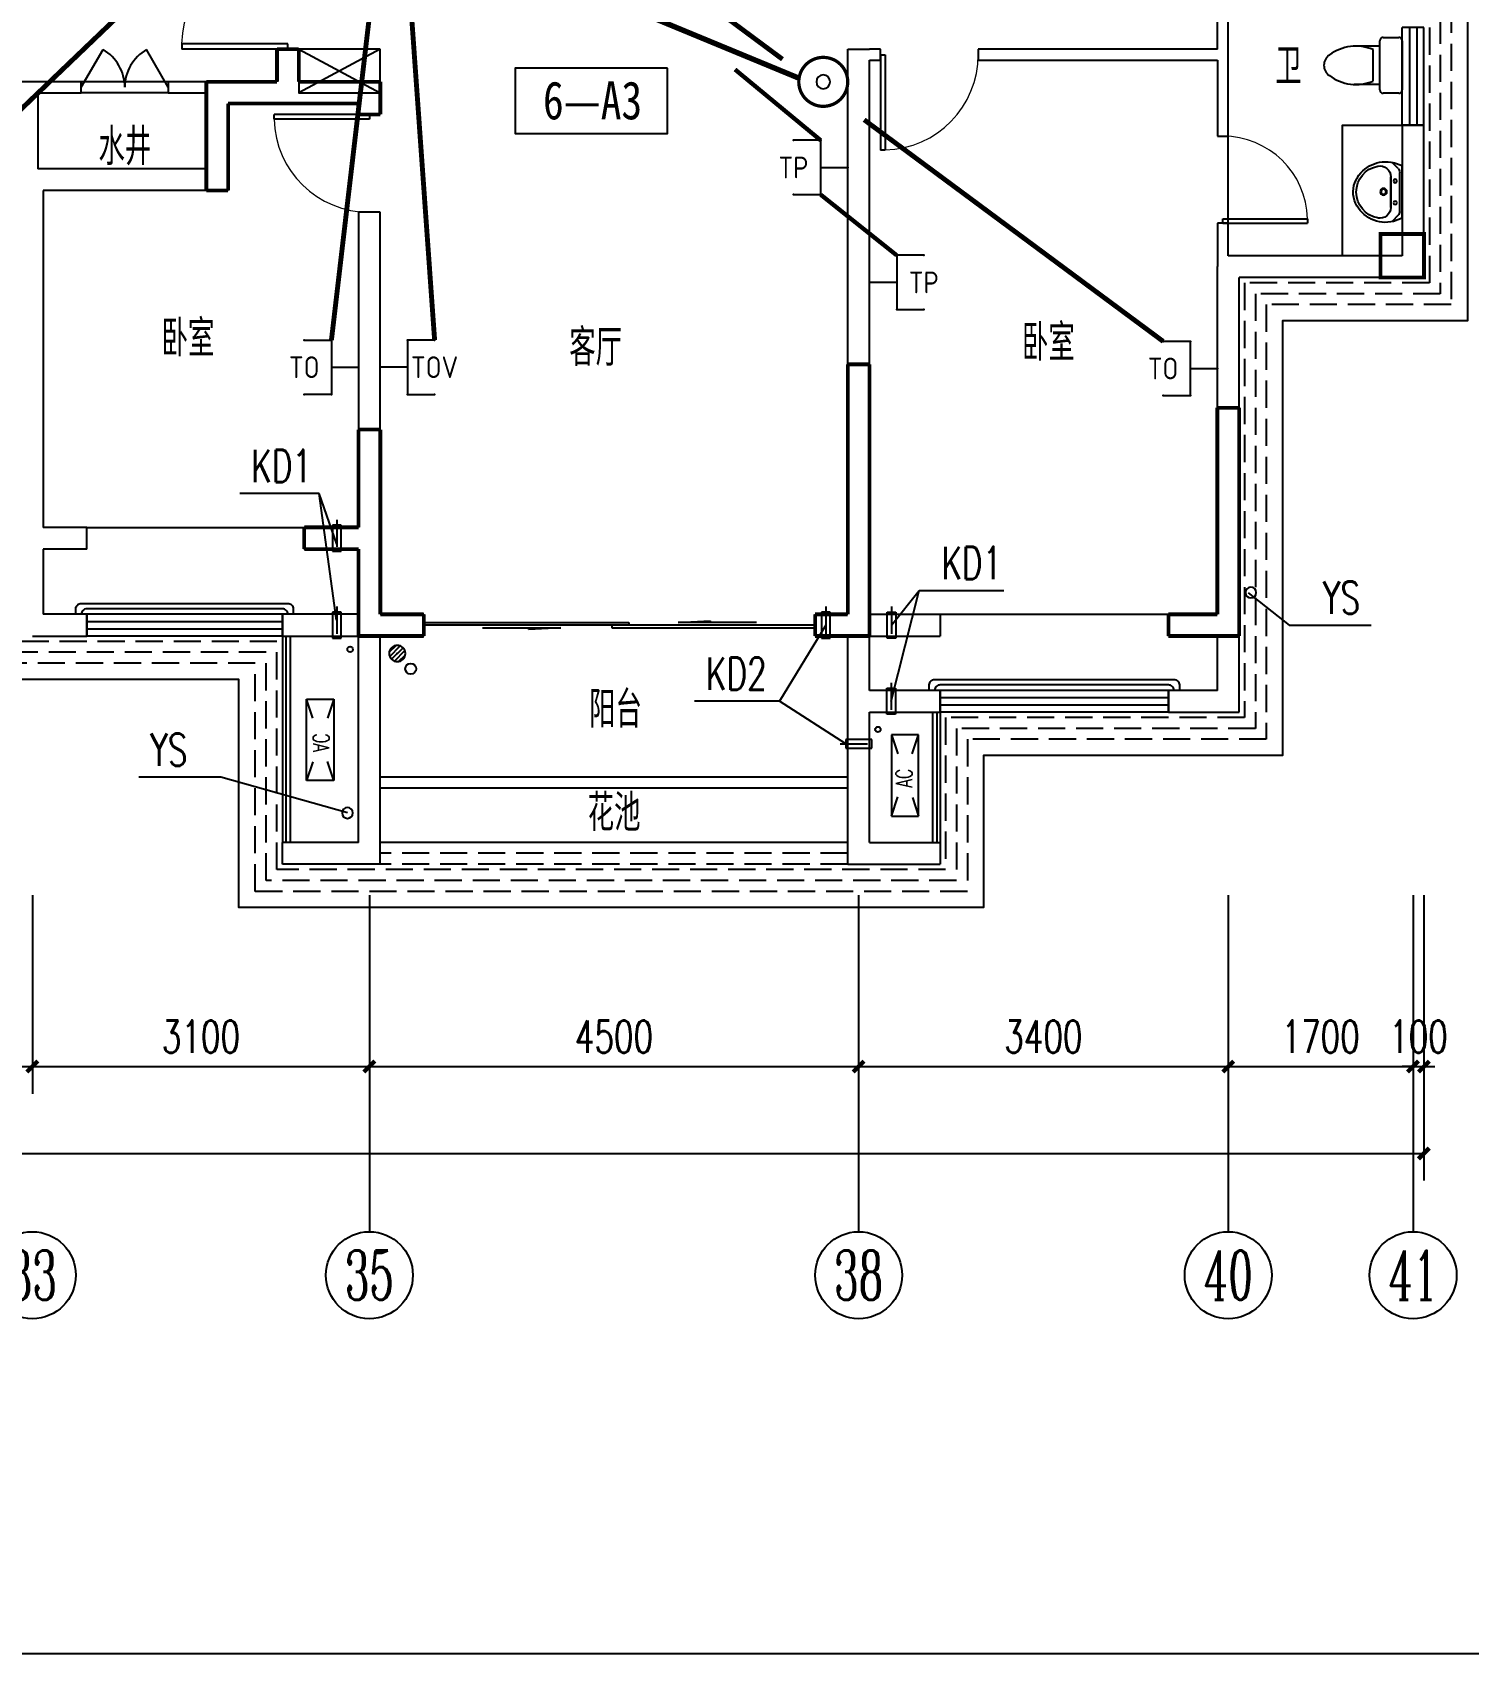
# Model space of a CAD drawing. Extents: x -993182 to -819982, y 169304 to 600104.
# Drawn here: x -850148 to -836938, y 263404 to 278323 of the extents above; entities that cross this region are included whole.
import ezdxf
from ezdxf.enums import TextEntityAlignment as Align

# ---------------------------------------------------------------- set-up
doc = ezdxf.new("R2010")
doc.units = 0
doc.header["$LTSCALE"] = 1000
doc.header["$MEASUREMENT"] = 0
doc.linetypes.add('DASH', pattern=[0.35, 0.25, -0.1])
for name, color, linetype in [('AXIS', 3, 'Continuous'), ('AXIS_TEXT', 7, 'Continuous'), ('DIM_LEAD', 3, 'Continuous'), ('EQUIP-安防', 3, 'Continuous'), ('EQUIP-通讯', 3, 'Continuous'), ('kan', 146, 'Continuous'), ('KTIAO', 124, 'Continuous'), ('PUB_TEXT', 7, 'Continuous'), ('VPIPE-污水', 2, 'Continuous'), ('WALL', 4, 'Continuous'), ('WINDOW', 2, 'Continuous'), ('WIRE-信号', 4, 'TG_S'), ('WIRE-综合布线', 5, 'TG_GCS'), ('WIRE-网络', 6, 'TG_TD'), ('WIRE-通讯', 4, 'TG_TP'), ('冷凝水管', 6, 'Continuous'), ('家具', 187, 'Continuous'), ('屋面', 139, 'Continuous'), ('文字2', 7, 'Continuous'), ('栏杆', 169, 'Continuous'), ('空调、空调洞', 66, 'Continuous'), ('表格', 157, 'Continuous'), ('面层', 215, 'Continuous')]:
    doc.layers.add(name, color=color, linetype=linetype)
doc.layers.add('RENDERING', color=125, linetype='Continuous', lineweight=13)
doc.styles.add('-宋体', font='', dxfattribs={"width": 0.8})
doc.styles.add('_ROMANC', font='romanc__.ttf', dxfattribs={"width": 0.700005})
doc.styles.add('_TCH_AXIS', font='COMPLEX', dxfattribs={"bigfont": 'GBCBIG'})
doc.styles.add('_TCH_DIM', font='SIMPLEX', dxfattribs={"bigfont": 'GBCBIG'})
doc.styles.add('_TCH_DIM_T3', font='SIMPLEX', dxfattribs={"width": 0.705882, "bigfont": 'GBCBIG'})
doc.styles.add('_TEL_ATTDEF', font='GBENOR', dxfattribs={"width": 0.8, "height": 3, "bigfont": 'GBCBIG'})
doc.styles.add('_TEL_DIM', font='ICED', dxfattribs={"width": 0.8, "height": 3.5, "bigfont": 'BZHZ'})
doc.styles.add('COMPLEX', font='COMPLEX')
doc.styles.add('DIM_FONT', font='simplex_.ttf', dxfattribs={"width": 0.7, "bigfont": 'GBCBIG'})
doc.styles.get("Standard").update_dxf_attribs({"font": 'gbenor.shx', "bigfont": 'gbcbig.shx'})
doc.styles.add('TG_LINETYPE', font='ICED', dxfattribs={"width": 0.8, "height": 2, "bigfont": 'BZHZ'})
doc.styles.get('-宋体').set_extended_font_data('SimSun')
doc.linetypes.add('TG_GCS', pattern='A,1,-0.6,["GCS",TG_LINETYPE,S=0.1,R=0,X=-0.52,Y=-0.1],0', length=1.6)
doc.linetypes.add('TG_S', pattern='A,1,-0.3,["S",TG_LINETYPE,S=0.1,R=0,X=-0.23,Y=-0.1],0', length=1.3)
doc.linetypes.add('TG_TD', pattern='A,1,-0.45,["TD",TG_LINETYPE,S=0.1,R=0,X=-0.38,Y=-0.1],0', length=1.45)
doc.linetypes.add('TG_TD+TV', pattern='A,1,-0.9,["TD+TV",TG_LINETYPE,S=0.1,R=0,X=-0.82,Y=-0.1],0', length=1.9)
doc.linetypes.add('TG_TP', pattern='A,1,-0.45,["TP",TG_LINETYPE,S=0.1,R=0,X=-0.38,Y=-0.1],0', length=1.45)
doc.linetypes.add('TG_WS', pattern='A,1,-0.45,["WS",TG_LINETYPE,S=0.1,R=0,X=-0.38,Y=-0.1],0', length=1.45)
doc.dimstyles.new('_TCH_ARCH&&100', dxfattribs={"dimtxt": 297.5, "dimasz": 100, "dimexe": 250, "dimexo": 300, "dimgap": 126.25, "dimtad": 1, "dimdec": 0, "dimzin": 0, "dimdsep": 46, "dimtxsty": '_TCH_DIM_T3', "dimblk": 'ARCHTICK', "dimcen": 0.09, "dimclrt": 7, "dimazin": 2, "dimtfac": 1, "dimtdec": 0, "dimtix": 1, "dimtmove": 2, "dimatfit": 3, "dimfxl": 0, "dimtolj": 1, "dimtzin": 0, "dimarcsym": 0})

# ---------------------------------------------------------------- blocks, each defined once
blk = doc.blocks.new('90304092557924')
at = {"layer": 'KTIAO'}
for p, q in [((-375, 125), (-198, 66)), ((-375, 125), (-375, -125)), ((375, 125), (-375, 125)), ((375, 125), (198, 66)), ((375, -125), (375, 125)), ((-203, -68), (-375, -125)), ((-375, -125), (375, -125)), ((200, -67), (375, -125))]:
    blk.add_line(p, q, dxfattribs=at)
at = {"layer": 'KTIAO', "style": '_ROMANC', "width": 0.7}
blk.add_text('AC', height=148.6, dxfattribs=at).set_placement((-113, -66))
at = {"layer": 'KTIAO', "style": 'DIM_FONT', "oblique": 0, "width": 0.6, "flags": 9}
for tag in ['XSIZE', 'YSIZE']:
    blk.add_attdef(tag, (-375, -125), '', height=0.5, dxfattribs=at)
blk = doc.blocks.new('A$C6A1B0631')
at = {"layer": '家具'}
for p, q in [((0, 527), (0, 667)), ((30, 697), (470, 697)), ((500, 667), (500, 527)), ((470, 497), (30, 497)), ((80, 497), (80, 267)), ((390, 437), (110, 437)), ((420, 497), (420, 267))]:
    blk.add_line(p, q, dxfattribs=at)
for centre, radius, start, end in [((30, 667), 30, 90, 180), ((470, 667), 30, 0, 90), ((30, 527), 30, 180, 270), ((477, 284), 398, 157.4505, 216.6381), ((23, 284), 398, 323.3619, 22.5495), ((470, 527), 30, 270, 0), ((250, 108), 110, 213.4509, 326.5491)]:
    blk.add_arc(centre, radius, start, end, dxfattribs=at)
blk = doc.blocks.new('M_E6')
for p, q in [((-240, 0), (-270, -79)), ((240, 0), (-240, 0)), ((-237, 0), (239, 0)), ((240, 0), (270, -79)), ((-213, -36), (-271, -91)), ((-179, -23), (181, -23)), ((141, -105), (-141, -105)), ((-141, -105), (141, -105)), ((217, -37), (274, -95))]:
    blk.add_line(p, q)
for centre, radius in [((-99, -65), 16.3), ((2, -172), 31.6), ((101, -65), 16.3), ((2, -172), 23)]:
    blk.add_circle(centre, radius)
for centre, radius, start, end in [((28, -152), 307, 166.1751, 244.7296), ((-141, -205), 100, 90, 190.5602), ((-179, -73), 50, 90, 133.181), ((-28, -152), 307, 297.0639, 13.8249), ((141, -205), 100, 349.4398, 90), ((181, -73), 50, 44.5607, 90), ((0, -179), 243, 190.5602, 349.4398), ((0, -201), 250, 245.8071, 296.4628), ((28, -152), 307, 266.589, 266.5936)]:
    blk.add_arc(centre, radius, start, end)
at = {"width": 0.8, "flags": 9}
for tag in ['XSIZE', 'YSIZE']:
    blk.add_attdef(tag, (0, 0), '', height=0.5, dxfattribs=at)
blk = doc.blocks.new('TRHH')
at = {"color": 6}
for centre in [(-249202, -461390), (-233616, -461390), (-252617, -471151), (-230201, -471151), (-244307, -473179), (-238511, -473179)]:
    blk.add_circle(centre, 50, dxfattribs=at)
blk = doc.blocks.new('q5')
at = {"color": 3, "const_width": 35}
for points in [[(-476242, -559444), (-476242, -559144)], [(-476242, -559144), (-476042, -559144)], [(-476042, -559444), (-476042, -559144)], [(-476892, -559444), (-476242, -559444)], [(-476892, -560444), (-476892, -559444)], [(-476042, -559444), (-475292, -559444)], [(-475292, -559744), (-475292, -559444)], [(-476692, -559644), (-476042, -559644)], [(-476692, -560444), (-476692, -559644)], [(-476042, -559644), (-475492, -559644)], [(-475492, -559744), (-475492, -559644)], [(-475292, -559744), (-475492, -559744)], [(-476692, -560444), (-476892, -560444)], [(-470992, -564344), (-470992, -562044)], [(-470992, -562044), (-470792, -562044)], [(-470792, -564544), (-470792, -562044)], [(-467592, -564344), (-467592, -562444)], [(-467592, -562444), (-467392, -562444)], [(-467392, -564544), (-467392, -562444)], [(-475492, -563544), (-475492, -562644)], [(-475492, -562644), (-475292, -562644)], [(-475292, -563544), (-475292, -562644)], [(-475992, -563544), (-475492, -563544)], [(-475992, -563744), (-475992, -563544)], [(-475292, -564344), (-475292, -563544)], [(-475992, -563744), (-475492, -563744)], [(-475492, -564544), (-475492, -563744)], [(-475292, -564344), (-474892, -564344)], [(-474892, -564344), (-474892, -564544)], [(-471292, -564344), (-470992, -564344)], [(-471292, -564544), (-471292, -564344)], [(-468042, -564344), (-467592, -564344)], [(-468042, -564544), (-468042, -564344)], [(-475492, -564544), (-474892, -564544)], [(-471292, -564544), (-470792, -564544)], [(-468042, -564544), (-467392, -564544)]]:
    blk.add_lwpolyline(points, dxfattribs=at)
blk.add_lwpolyline([(-466092, -560844), (-466092, -561244), (-465692, -561244), (-465692, -560844)], close=True, dxfattribs=at)
blk = doc.blocks.new('A$C06D6341B')
at = {"layer": '空调、空调洞', "linetype": 'DASH'}
for p, q in [((40, 0), (40, 340)), ((80, 290), (0, 290)), ((0, 290), (0, 50)), ((80, 50), (80, 290)), ((0, 50), (80, 50))]:
    blk.add_line(p, q, dxfattribs=at)
blk = doc.blocks.new('$lvtry$00000171')
for p, q in [((-74, 11), (-11, 74)), ((-70, -27), (27, 70)), ((-53, -53), (53, 53)), ((-27, -70), (70, 27)), ((11, -74), (74, -11))]:
    blk.add_line(p, q)
blk.add_circle((0, 0), 75)
blk.add_point((0, 0))
blk = doc.blocks.new('kt')
at = {"layer": 'DIM_LEAD'}
for p, q in [((-399907, -797092), (-400635, -797092)), ((-399746, -798259), (-399907, -797092)), ((-399746, -798259), (-399907, -797092)), ((-399746, -798259), (-399907, -797092)), ((-399746, -798259), (-399907, -797092)), ((-399746, -798259), (-399907, -797092)), ((-399744, -797559), (-399907, -797092)), ((-394644, -799004), (-394388, -797985)), ((-394644, -799004), (-394388, -797985)), ((-394644, -799004), (-394388, -797985)), ((-394644, -799004), (-394388, -797985)), ((-394644, -799004), (-394388, -797985)), ((-394642, -798304), (-394388, -797985)), ((-394388, -797985), (-393607, -797985)), ((-395244, -798304), (-395672, -799004)), ((-395244, -798304), (-395672, -799004)), ((-395244, -798304), (-395672, -799004)), ((-395244, -798304), (-395672, -799004)), ((-395244, -798304), (-395672, -799004)), ((-395672, -799004), (-396453, -799004)), ((-395062, -799397), (-395672, -799004))]:
    blk.add_line(p, q, dxfattribs=at)
at = {"layer": 'VPIPE-污水'}
blk.add_circle((-399064, -798706, -76424), 50, dxfattribs=at)
at = {"layer": '冷凝水管'}
for centre in [(-399621, -798527, -76424), (-394766, -799264, -76424)]:
    blk.add_circle(centre, 25, dxfattribs=at)
at = {"layer": '家具', "yscale": -1, "rotation": 90.00000000000001}
blk.add_blockref('$lvtry$00000171', (-399187, -798565, -76424), dxfattribs=at)
at = {"layer": '空调、空调洞'}
for p, rotation in [((-399704, -797334, -76424), 180), ((-399704, -798134, -76424), 180), ((-395204, -798134, -76424), 180), ((-395112, -799357, -76424), 270)]:
    blk.add_blockref('A$C06D6341B', p, dxfattribs=dict(at, rotation=rotation))
at = {"layer": '空调、空调洞', "xscale": -1, "rotation": 180}
for p in [(-394682, -798134, -76424), (-394684, -798834, -76424)]:
    blk.add_blockref('A$C06D6341B', p, dxfattribs=at)
at = {"layer": 'DIM_LEAD', "color": 7, "style": '_TCH_DIM', "width": 0.705882}
for s, p in [('KD1', (-400530, -796987)), ('KD1', (-394182, -797880)), ('KD2', (-396348, -798899))]:
    blk.add_text(s, height=297.5, dxfattribs=at).set_placement(p)
blk = doc.blocks.new('trh')
at = {"layer": 'DIM_LEAD'}
for p, q in [((-200125, -471153), (-199748, -471451)), ((-199748, -471451), (-198994, -471451)), ((-209575, -472851), (-210330, -472851)), ((-208411, -473179), (-209575, -472851))]:
    blk.add_line(p, q, dxfattribs=at)
at = {"layer": 'DIM_LEAD', "color": 7, "style": '_TCH_DIM', "width": 0.705882}
for p in [(-199439, -471346), (-210225, -472746)]:
    blk.add_text('YS', height=297.5, dxfattribs=at).set_placement(p)
blk = doc.blocks.new('$DorLib2D$00000131')
at = {"color": 0, "linetype": 'Continuous'}
for p, q in [((0.15, 0.125), (0.2319, 0.1973)), ((0.2319, 0.1973), (0.2319, 0.125)), ((-0.5, 0.125), (-0.5, 0)), ((0.0192, 0.125), (-0.5, 0.125)), ((0.0192, 0), (0.0192, 0.125)), ((0.35, 0.125), (0.15, 0.125)), ((-0.5, 0), (0.0192, 0)), ((-0.024, 0), (0.5, 0)), ((-0.024, -0.125), (-0.024, 0)), ((0.5, 0), (0.5, -0.125)), ((-0.35, -0.125), (-0.15, -0.125)), ((-0.2319, -0.1973), (-0.2319, -0.125)), ((-0.15, -0.125), (-0.2319, -0.1973)), ((0.5, -0.125), (-0.024, -0.125))]:
    blk.add_line(p, q, dxfattribs=at)
blk = doc.blocks.new('$DorLib2D$00000001')
for p, q in [((0.45, 0.975), (0.5, 0.975)), ((0.45, 0), (0.45, 0.975)), ((0.5, 0), (0.5, 0.975)), ((0.5, 0), (0.45, 0))]:
    blk.add_line(p, q)
at = {"lineweight": 13}
blk.add_arc((0.475, 0), 0.975, 91.4693, 180, dxfattribs=at)
blk = doc.blocks.new('$WINLIB2D$00000001')
at = {"color": 0}
for points in [[(-0.5, 0.5), (-0.5, -0.5)], [(-0.5, 0.5), (0.5, 0.5)], [(0.5, -0.5), (0.5, 0.5)], [(0.5, 0.1667), (-0.5, 0.1667)], [(0.5, -0.1667), (-0.5, -0.1667)], [(-0.5, -0.5), (0.5, -0.5)]]:
    blk.add_lwpolyline(points, dxfattribs=at)
blk = doc.blocks.new('$DorLib2D$00000231')
at = {"color": 0}
for p, q in [((-0.5, 0), (-0.25, 0.433)), ((0.5, 0), (0.25, 0.433))]:
    blk.add_line(p, q, dxfattribs=at)
for centre, start, end in [((-0.5, 0), 0, 60), ((0.5, 0), 120, 180)]:
    blk.add_arc(centre, 0.5, start, end, dxfattribs=at)
blk = doc.blocks.new('_AXISO')
blk.add_circle((0, 0), 0.5)
at = {"layer": 'AXIS_TEXT', "style": 'COMPLEX', "width": 1.041667}
blk.add_attdef('A', text='', height=0.56, dxfattribs=at).set_placement((-0.25, -0.28), (0.25, -0.28), align=Align.FIT)
blk = doc.blocks.new('_ArchTick')
at = {"color": 0, "linetype": 'ByBlock', "const_width": 0.4}
blk.add_lwpolyline([(-0.5, -0.5), (0.5, 0.5)], dxfattribs=at)
blk = doc.blocks.new('*D522')
at = {"layer": 'AXIS', "color": 0, "lineweight": -2}
for p, q in [((-254209, -473937), (-254209, -476563)), ((-198509, -473937), (-198509, -476563)), ((-254209, -476313), (-198509, -476313))]:
    blk.add_line(p, q, dxfattribs=at)
at = {"layer": 'Defpoints', "color": 0}
for p in [(-254209, -473637), (-198509, -473637), (-198509, -476313)]:
    blk.add_point(p, dxfattribs=at)
at = {"layer": 'AXIS', "color": 0, "lineweight": -2, "xscale": 100, "yscale": 100, "zscale": 100, "rotation": 180}
blk.add_blockref('_ArchTick', (-254209, -476313), dxfattribs=at)
at = {"layer": 'AXIS', "color": 0, "lineweight": -2, "xscale": 100, "yscale": 100, "zscale": 100}
blk.add_blockref('_ArchTick', (-198509, -476313), dxfattribs=at)
at = {"layer": 'AXIS', "color": 7, "insert": (-226359, -476038), "char_height": 297.5, "attachment_point": 5, "style": '_TCH_DIM_T3'}
blk.add_mtext('\\A1;55700', dxfattribs=at)
blk = doc.blocks.new('*D536')
at = {"layer": 'AXIS', "color": 0, "lineweight": -2}
for p, q in [((-214409, -473937), (-214409, -475763)), ((-211309, -473937), (-211309, -475763)), ((-214409, -475513), (-211309, -475513))]:
    blk.add_line(p, q, dxfattribs=at)
at = {"layer": 'Defpoints', "color": 0}
for p in [(-214409, -473637), (-211309, -473637), (-211309, -475513)]:
    blk.add_point(p, dxfattribs=at)
at = {"layer": 'AXIS', "color": 0, "lineweight": -2, "xscale": 100, "yscale": 100, "zscale": 100, "rotation": 180}
blk.add_blockref('_ArchTick', (-214409, -475513), dxfattribs=at)
at = {"layer": 'AXIS', "color": 0, "lineweight": -2, "xscale": 100, "yscale": 100, "zscale": 100}
blk.add_blockref('_ArchTick', (-211309, -475513), dxfattribs=at)
at = {"layer": 'AXIS', "color": 7, "insert": (-212859, -475238), "char_height": 297.5, "attachment_point": 5, "style": '_TCH_DIM_T3'}
blk.add_mtext('\\A1;3100', dxfattribs=at)
blk = doc.blocks.new('*D537')
at = {"layer": 'AXIS', "color": 0, "lineweight": -2}
for p, q in [((-211309, -473937), (-211309, -475763)), ((-208209, -473937), (-208209, -475763)), ((-211309, -475513), (-208209, -475513))]:
    blk.add_line(p, q, dxfattribs=at)
at = {"layer": 'Defpoints', "color": 0}
for p in [(-211309, -473637), (-208209, -473637), (-208209, -475513)]:
    blk.add_point(p, dxfattribs=at)
at = {"layer": 'AXIS', "color": 0, "lineweight": -2, "xscale": 100, "yscale": 100, "zscale": 100, "rotation": 180}
blk.add_blockref('_ArchTick', (-211309, -475513), dxfattribs=at)
at = {"layer": 'AXIS', "color": 0, "lineweight": -2, "xscale": 100, "yscale": 100, "zscale": 100}
blk.add_blockref('_ArchTick', (-208209, -475513), dxfattribs=at)
at = {"layer": 'AXIS', "color": 7, "insert": (-209759, -475238), "char_height": 297.5, "attachment_point": 5, "style": '_TCH_DIM_T3'}
blk.add_mtext('\\A1;3100', dxfattribs=at)
blk = doc.blocks.new('*D538')
at = {"layer": 'AXIS', "color": 0, "lineweight": -2}
for p, q in [((-208209, -473937), (-208209, -475763)), ((-203709, -473937), (-203709, -475763)), ((-208209, -475513), (-203709, -475513))]:
    blk.add_line(p, q, dxfattribs=at)
at = {"layer": 'Defpoints', "color": 0}
for p in [(-208209, -473637), (-203709, -473637), (-203709, -475513)]:
    blk.add_point(p, dxfattribs=at)
at = {"layer": 'AXIS', "color": 0, "lineweight": -2, "xscale": 100, "yscale": 100, "zscale": 100, "rotation": 180}
blk.add_blockref('_ArchTick', (-208209, -475513), dxfattribs=at)
at = {"layer": 'AXIS', "color": 0, "lineweight": -2, "xscale": 100, "yscale": 100, "zscale": 100}
blk.add_blockref('_ArchTick', (-203709, -475513), dxfattribs=at)
at = {"layer": 'AXIS', "color": 7, "insert": (-205959, -475238), "char_height": 297.5, "attachment_point": 5, "style": '_TCH_DIM_T3'}
blk.add_mtext('\\A1;4500', dxfattribs=at)
blk = doc.blocks.new('*D539')
at = {"layer": 'AXIS', "color": 0, "lineweight": -2}
for p, q in [((-203709, -473937), (-203709, -475763)), ((-200309, -473937), (-200309, -475763)), ((-203709, -475513), (-200309, -475513))]:
    blk.add_line(p, q, dxfattribs=at)
at = {"layer": 'Defpoints', "color": 0}
for p in [(-203709, -473637), (-200309, -473637), (-200309, -475513)]:
    blk.add_point(p, dxfattribs=at)
at = {"layer": 'AXIS', "color": 0, "lineweight": -2, "xscale": 100, "yscale": 100, "zscale": 100, "rotation": 180}
blk.add_blockref('_ArchTick', (-203709, -475513), dxfattribs=at)
at = {"layer": 'AXIS', "color": 0, "lineweight": -2, "xscale": 100, "yscale": 100, "zscale": 100}
blk.add_blockref('_ArchTick', (-200309, -475513), dxfattribs=at)
at = {"layer": 'AXIS', "color": 7, "insert": (-202009, -475238), "char_height": 297.5, "attachment_point": 5, "style": '_TCH_DIM_T3'}
blk.add_mtext('\\A1;3400', dxfattribs=at)
blk = doc.blocks.new('*D540')
at = {"layer": 'AXIS', "color": 0, "lineweight": -2}
for p, q in [((-200309, -473937), (-200309, -475763)), ((-198609, -473937), (-198609, -475763)), ((-200309, -475513), (-198609, -475513))]:
    blk.add_line(p, q, dxfattribs=at)
at = {"layer": 'Defpoints', "color": 0}
for p in [(-200309, -473637), (-198609, -473637), (-198609, -475513)]:
    blk.add_point(p, dxfattribs=at)
at = {"layer": 'AXIS', "color": 0, "lineweight": -2, "xscale": 100, "yscale": 100, "zscale": 100, "rotation": 180}
blk.add_blockref('_ArchTick', (-200309, -475513), dxfattribs=at)
at = {"layer": 'AXIS', "color": 0, "lineweight": -2, "xscale": 100, "yscale": 100, "zscale": 100}
blk.add_blockref('_ArchTick', (-198609, -475513), dxfattribs=at)
at = {"layer": 'AXIS', "color": 7, "insert": (-199459, -475238), "char_height": 297.5, "attachment_point": 5, "style": '_TCH_DIM_T3'}
blk.add_mtext('\\A1;1700', dxfattribs=at)
blk = doc.blocks.new('*D541')
at = {"layer": 'AXIS', "color": 0, "lineweight": -2}
for p, q in [((-198609, -473937), (-198609, -475763)), ((-198509, -473937), (-198509, -475763)), ((-198609, -475513), (-198709, -475513)), ((-198609, -475513), (-198509, -475513)), ((-198509, -475513), (-198409, -475513))]:
    blk.add_line(p, q, dxfattribs=at)
at = {"layer": 'Defpoints', "color": 0}
for p in [(-198609, -473637), (-198509, -473637), (-198509, -475513)]:
    blk.add_point(p, dxfattribs=at)
at = {"layer": 'AXIS', "color": 0, "lineweight": -2, "xscale": 100, "yscale": 100, "zscale": 100}
blk.add_blockref('_ArchTick', (-198609, -475513), dxfattribs=at)
at = {"layer": 'AXIS', "color": 0, "lineweight": -2, "xscale": 100, "yscale": 100, "zscale": 100, "rotation": 180}
blk.add_blockref('_ArchTick', (-198509, -475513), dxfattribs=at)
at = {"layer": 'AXIS', "color": 7, "insert": (-198559, -475238), "char_height": 297.5, "attachment_point": 5, "style": '_TCH_DIM_T3'}
blk.add_mtext('\\A1;100', dxfattribs=at)
blk = doc.blocks.new('$equip$00001847')
for p, q in [((-0.5, 0.499), (-0.5, 0.999)), ((0.5, 0.999), (0.5, 0.499)), ((0.5, 0.499), (-0.5, 0.499)), ((0, 0.5), (0, 0))]:
    blk.add_line(p, q)
for p in [(-0.5, 0.999), (0.5, 0.999), (-0.5, 0.499), (0.5, 0.499), (0, 0)]:
    blk.add_point(p)
at = {"color": 7, "style": '_TEL_DIM'}
blk.add_attdef('$TEXT$', text='', height=0.4, dxfattribs=at).set_placement((0, 0.999), align=Align.MIDDLE_CENTER)
at = {"color": 7, "style": '_TEL_DIM', "flags": 1}
blk.add_attdef('A', text='', height=0.00002, dxfattribs=at).set_placement((0, 0), align=Align.MIDDLE_CENTER)
blk = doc.blocks.new('$equip$00002479')
at = {"const_width": 0.04}
blk.add_lwpolyline([(-0.3, 0, 1), (0.3, 0, 1), (-0.3, 0, 0.942883)], format="xyb", dxfattribs=at)
for radius in [0.3, 0.0841]:
    blk.add_circle((0, 0), radius)
for p in [(0, 0.3), (-0.3, 0), (0.3, 0), (0, -0.3)]:
    blk.add_point(p)
at = {"color": 7, "style": '_TEL_DIM', "flags": 1}
blk.add_attdef('A', text='', height=0.00002, dxfattribs=at).set_placement((0, 0), align=Align.MIDDLE_CENTER)
blk = doc.blocks.new('5#、7#楼参照')
at = {"layer": 'AXIS'}
for p, q in [((-208208.8, -475591.3), (-208208.8, -477033.5)), ((-203708.8, -475591.3), (-203708.8, -477033.5)), ((-200308.8, -475591.3), (-200308.8, -477033.5)), ((-198608.8, -475591.3), (-198608.8, -477033.5))]:
    blk.add_line(p, q, dxfattribs=at)
at = {"layer": 'kan'}
for p, q in [((-209008.8, -471550.9), (-209008.8, -473450.9)), ((-202958.8, -472250.9), (-202958.8, -473450.9))]:
    blk.add_line(p, q, dxfattribs=at)
at = {"layer": 'kan', "color": 124, "elevation": 0}
for points in [[(-203808.8, -472850.9), (-208108.8, -472850.9), (-208108.8, -472850.9)], [(-203808.8, -472950.9), (-208108.8, -472950.9)]]:
    blk.add_lwpolyline(points, dxfattribs=at)
at = {"layer": 'kan'}
blk.add_lwpolyline([(-203808.8, -473450.9), (-208108.8, -473450.9)], dxfattribs=at)
at = {"layer": 'kan', "linetype": 'DASH'}
for points in [[(-203808.8, -473550.9), (-208108.8, -473550.9)], [(-203808.8, -473650.9), (-208108.8, -473650.9)]]:
    blk.add_lwpolyline(points, dxfattribs=at)
at = {"layer": 'WALL'}
for p, q in [((-200408.8, -466150.9), (-200408.8, -465050.9)), ((-200308.8, -466250.9), (-200308.8, -465050.9)), ((-208858.8, -466150.9), (-209058.8, -466150.9)), ((-209058.8, -466150.9), (-209058.8, -466450.9)), ((-208858.8, -466450.9), (-208858.8, -466150.9)), ((-203808.8, -466250.9), (-203808.8, -466150.9)), ((-203808.8, -466150.9), (-203608.8, -466150.9)), ((-203608.8, -466150.9), (-203608.8, -466150.9)), ((-203508.8, -466150.9), (-203608.8, -466150.9)), ((-203508.8, -466250.9), (-203508.8, -466150.9)), ((-200408.8, -466150.9), (-202608.8, -466150.9)), ((-202608.8, -466150.9), (-202608.8, -466250.9)), ((-203808.8, -471350.9), (-203808.8, -466250.9)), ((-203608.8, -471350.9), (-203608.8, -466250.9)), ((-203608.8, -466250.9), (-203508.8, -466250.9)), ((-202608.8, -466250.9), (-200408.8, -466250.9)), ((-200408.8, -466250.9), (-200408.8, -466950.9)), ((-200308.8, -466950.9), (-200308.8, -466250.9)), ((-211308.8, -466450.9), (-211758.8, -466450.9)), ((-210858.8, -466450.9), (-211308.8, -466450.9)), ((-210858.8, -466550.9), (-210858.8, -466450.9)), ((-209708.8, -466450.9), (-210058.8, -466450.9)), ((-210058.8, -466450.9), (-210058.8, -466550.9)), ((-209608.8, -466450.9), (-209708.8, -466450.9)), ((-209058.8, -466450.9), (-209608.8, -466450.9)), ((-208108.8, -466450.9), (-208858.8, -466450.9)), ((-208108.8, -466750.9), (-208108.8, -466450.9)), ((-211258.8, -466550.9), (-211258.8, -467250.9)), ((-211258.8, -466550.9), (-210858.8, -466550.9)), ((-210058.8, -466550.9), (-209708.8, -466550.9)), ((-209713.2, -466551.1), (-209708.8, -466550.9)), ((-209713, -466555.4), (-209713.2, -466551.1)), ((-209708.8, -466650.9), (-209708.8, -467250.9)), ((-209508.8, -466650.9), (-209508.8, -467450.9)), ((-208958.8, -466650.9), (-209508.8, -466650.9)), ((-208308.8, -466650.9), (-208958.8, -466650.9)), ((-208308.8, -466650.9), (-208308.8, -466750.9)), ((-208308.8, -466750.9), (-208108.8, -466750.9)), ((-200408.8, -466950.9), (-200308.8, -466950.9)), ((-198508.8, -466850.9), (-198708.8, -466850.9)), ((-198708.8, -466850.9), (-198708.8, -468050.9)), ((-198508.8, -468250.9), (-198508.8, -466850.9)), ((-209708.8, -467250.9), (-211258.8, -467250.9)), ((-209508.8, -467450.9), (-211208.8, -467450.9)), ((-211208.8, -467450.9), (-211208.8, -470550.9)), ((-208108.8, -467650.9), (-208308.8, -467650.9)), ((-208308.8, -467650.9), (-208308.8, -470550.9)), ((-208108.8, -470650.9), (-208108.8, -467650.9)), ((-200308.8, -467750.9), (-200408.8, -467750.9)), ((-200408.8, -467750.9), (-200408.8, -468150.9)), ((-200308.8, -468050.9), (-200308.8, -467750.9)), ((-200408.8, -471350.9), (-200408.8, -468150.9)), ((-198708.8, -468050.9), (-200308.8, -468050.9)), ((-198508.8, -468250.9), (-200208.8, -468250.9)), ((-200208.8, -471450.9), (-200208.8, -468250.9)), ((-210808.8, -470550.9), (-211208.8, -470550.9)), ((-210808.8, -470750.9), (-210808.8, -470550.9)), ((-208308.8, -470550.9), (-208808.8, -470550.9)), ((-208808.8, -470750.9), (-208808.8, -470550.9)), ((-208108.8, -471350.9), (-208108.8, -470650.9)), ((-210808.8, -470750.9), (-211208.8, -470750.9)), ((-211208.8, -470750.9), (-211208.8, -471350.9)), ((-208308.8, -470750.9), (-208808.8, -470750.9)), ((-208308.8, -471350.9), (-208308.8, -470750.9)), ((-210808.8, -471350.9), (-211208.8, -471350.9)), ((-210808.8, -471550.9), (-210808.8, -471350.9)), ((-208308.8, -471350.9), (-209008.8, -471350.9)), ((-209008.8, -471350.9), (-209008.8, -471550.9)), ((-207708.8, -471350.9), (-208108.8, -471350.9)), ((-207708.8, -471550.9), (-207708.8, -471350.9)), ((-203808.8, -471350.9), (-204108.8, -471350.9)), ((-204108.8, -471350.9), (-204108.8, -471550.9)), ((-203608.8, -471350.9), (-202958.8, -471350.9)), ((-202958.8, -471350.9), (-202958.8, -471550.9)), ((-200408.8, -471350.9), (-200858.8, -471350.9)), ((-200858.8, -471550.9), (-200858.8, -471350.9)), ((-200208.8, -472250.9), (-200208.8, -471450.9)), ((-211308.8, -471550.9), (-210808.8, -471550.9)), ((-209008.8, -471550.9), (-208308.8, -471550.9)), ((-208308.8, -473450.9), (-208308.8, -471550.9)), ((-208108.8, -471550.9), (-207708.8, -471550.9)), ((-208108.8, -473650.9), (-208108.8, -471550.9)), ((-204108.8, -471550.9), (-203808.8, -471550.9)), ((-203808.8, -472150.9), (-203808.8, -471550.9)), ((-203608.8, -472050.9), (-203608.8, -471550.9)), ((-203608.8, -471550.9), (-202958.8, -471550.9)), ((-200408.8, -471550.9), (-200858.8, -471550.9)), ((-200408.8, -472050.9), (-200408.8, -471550.9)), ((-203808.8, -473650.9), (-203808.8, -472150.9)), ((-202958.8, -472050.9), (-203608.8, -472050.9)), ((-202958.8, -472250.9), (-202958.8, -472050.9)), ((-200408.8, -472050.9), (-200858.8, -472050.9)), ((-200858.8, -472050.9), (-200858.8, -472250.9)), ((-203608.8, -472250.9), (-202958.8, -472250.9)), ((-203608.8, -473450.9), (-203608.8, -472250.9)), ((-200858.8, -472250.9), (-200208.8, -472250.9)), ((-208308.8, -473450.9), (-209008.8, -473450.9)), ((-209008.8, -473650.9), (-209008.8, -473450.9)), ((-203608.8, -473450.9), (-202958.8, -473450.9)), ((-202958.8, -473450.9), (-202958.8, -473650.9)), ((-208108.8, -473650.9), (-209008.8, -473650.9)), ((-203808.8, -473650.9), (-202958.8, -473650.9))]:
    blk.add_line(p, q, dxfattribs=at)
at = {"layer": 'WINDOW'}
for p, q in [((-210058.8, -466450.9, 0), (-210858.8, -466450.9, 0)), ((-210058.8, -466550.9, 0), (-210858.8, -466550.9, 0)), ((-200308.8, -467750.9, 0), (-200308.8, -466950.9, 0)), ((-210808.8, -470550.9), (-208808.8, -470550.9)), ((-202958.8, -471350.9), (-200858.8, -471350.9))]:
    blk.add_line(p, q, dxfattribs=at)
at = {"layer": '家具'}
blk.add_lwpolyline([(-208108.8, -466150.9), (-208858.8, -466150.9), (-208858.8, -466550.9), (-208108.8, -466550.9)], close=True, dxfattribs=at)
for points in [[(-208858.8, -466150.9), (-208108.8, -466550.9)], [(-208108.8, -466150.9), (-208858.8, -466550.9)], [(-198708.8, -468050.9), (-199258.8, -468050.9), (-199258.8, -467150.9), (-199258.8, -466850.9), (-198708.8, -466850.9)]]:
    blk.add_lwpolyline(points, dxfattribs=at)
at = {"layer": '屋面', "color": 190}
blk.add_lwpolyline([(-213158.8, -460650.9), (-209458.8, -460650.9), (-209458.8, -458750.9), (-203208.8, -458750.9), (-203208.8, -460350.9), (-198108.8, -460350.9), (-198108.8, -468650.9), (-199808.8, -468650.9), (-199808.8, -472650.9), (-202558.8, -472650.9), (-202558.8, -474050.9), (-209408.8, -474050.9), (-209408.8, -471950.9), (-213208.8, -471950.9), (-213208.8, -474050.9), (-220058.8, -474050.9), (-220058.8, -472650.9), (-222808.8, -472650.9), (-222808.8, -468650.9), (-224508.8, -468650.9), (-224508.8, -460350.9), (-219408.8, -460350.9), (-219408.8, -458750.9), (-213158.8, -458750.9)], close=True, dxfattribs=at)
at = {"layer": '屋面', "color": 190, "linetype": 'DASH'}
for points in [[(-213308.8, -460800.9), (-209308.8, -460800.9), (-209308.8, -458900.9), (-203358.8, -458900.9), (-203358.8, -460500.9), (-198258.8, -460500.9), (-198258.8, -468500.9), (-199958.8, -468500.9), (-199958.8, -472500.9), (-202708.8, -472500.9), (-202708.8, -473900.9), (-209258.8, -473900.9), (-209258.8, -471800.9), (-213358.8, -471800.9), (-213358.8, -473900.9), (-219908.8, -473900.9), (-219908.8, -472500.9), (-222658.8, -472500.9), (-222658.8, -468500.9), (-224358.8, -468500.9), (-224358.8, -460500.9), (-219258.8, -460500.9), (-219258.8, -458900.9), (-213308.8, -458900.9)], [(-213408.8, -460900.9), (-209208.8, -460900.9), (-209208.8, -459000.9), (-203458.8, -459000.9), (-203458.8, -460600.9), (-198358.8, -460600.9), (-198358.8, -468400.9), (-200058.8, -468400.9), (-200058.8, -472400.9), (-202808.8, -472400.9), (-202808.8, -473800.9), (-209158.8, -473800.9), (-209158.8, -471700.9), (-213458.8, -471700.9), (-213458.8, -473800.9), (-219808.8, -473800.9), (-219808.8, -472400.9), (-222558.8, -472400.9), (-222558.8, -468400.9), (-224258.8, -468400.9), (-224258.8, -460600.9), (-219158.8, -460600.9), (-219158.8, -459000.9), (-213408.8, -459000.9)], [(-213508.8, -461000.9), (-209108.8, -461000.9), (-209108.8, -459100.9), (-203558.8, -459100.9), (-203558.8, -460700.9), (-198458.8, -460700.9), (-198458.8, -468300.9), (-200158.8, -468300.9), (-200158.8, -472300.9), (-202908.8, -472300.9), (-202908.8, -473700.9), (-209058.8, -473700.9), (-209058.8, -471600.9), (-213558.8, -471600.9), (-213558.8, -473700.9), (-219708.8, -473700.9), (-219708.8, -472300.9), (-222458.8, -472300.9), (-222458.8, -468300.9), (-224158.8, -468300.9), (-224158.8, -460700.9), (-219058.8, -460700.9), (-219058.8, -459100.9), (-213508.8, -459100.9)]]:
    blk.add_lwpolyline(points, close=True, dxfattribs=at)
at = {"layer": '栏杆'}
for p, q in [((-208978.8, -471550.9), (-208978.8, -473450.9)), ((-208938.8, -471550.9), (-208938.8, -473450.9)), ((-203028.8, -472250.9), (-203028.8, -473450.9)), ((-202988.8, -472250.9), (-202988.8, -473450.9))]:
    blk.add_line(p, q, dxfattribs=at)
for points in [[(-210908.8, -471350.9), (-210908.8, -471300.9, -0.4142136), (-210858.8, -471250.9), (-208958.8, -471250.9, -0.4142136), (-208908.8, -471300.9), (-208908.8, -471350.9)], [(-208958.8, -471350.9), (-208958.8, -471350.9, 0.4142136), (-209008.8, -471300.9), (-210808.8, -471300.9, 0.4142136), (-210858.8, -471350.9), (-210858.8, -471350.9)], [(-203058.8, -472050.9), (-203058.8, -472000.9, -0.4142136), (-203008.8, -471950.9), (-200808.8, -471950.9, -0.4142136), (-200758.8, -472000.9), (-200758.8, -472050.9)], [(-200808.8, -472050.9), (-200808.8, -472050.9, 0.4142136), (-200858.8, -472000.9), (-202958.8, -472000.9, 0.4142136), (-203008.8, -472050.9), (-203008.8, -472050.9)]]:
    blk.add_lwpolyline(points, format="xyb", dxfattribs=at)
at = {"layer": '表格'}
blk.add_lwpolyline([(-262742.7, -480915.5), (-189142.7, -480915.5)], dxfattribs=at)
at = {"color": 6, "xscale": -1}
blk.add_blockref('TRHH', (-452717.6, 0), dxfattribs=at)
at = {"layer": 'AXIS'}
ref = blk.add_blockref('_AXISO', (-211308.8, -477433.5), dxfattribs=dict(at, xscale=800, yscale=800, zscale=800))
ref.add_attrib('A', '33', dxfattribs={"layer": 'AXIS_TEXT', "height": 452.55, "style": '_TCH_AXIS', "width": 0.636364}).set_placement((-211535.1, -477659.8), (-211082.5, -477659.8), align=Align.FIT)
ref = blk.add_blockref('_AXISO', (-208208.8, -477433.5), dxfattribs=dict(at, xscale=800, yscale=800, zscale=800))
ref.add_attrib('A', '35', dxfattribs={"layer": 'AXIS_TEXT', "height": 452.55, "style": '_TCH_AXIS', "width": 0.636364}).set_placement((-208435.1, -477659.8), (-207982.5, -477659.8), align=Align.FIT)
ref = blk.add_blockref('_AXISO', (-203708.8, -477433.5), dxfattribs=dict(at, xscale=800, yscale=800, zscale=800))
ref.add_attrib('A', '38', dxfattribs={"layer": 'AXIS_TEXT', "height": 452.55, "style": '_TCH_AXIS', "width": 0.636364}).set_placement((-203935.1, -477659.8), (-203482.5, -477659.8), align=Align.FIT)
ref = blk.add_blockref('_AXISO', (-200308.8, -477433.5), dxfattribs=dict(at, xscale=800, yscale=800, zscale=800))
ref.add_attrib('A', '40', dxfattribs={"layer": 'AXIS_TEXT', "height": 452.55, "style": '_TCH_AXIS', "width": 0.6}).set_placement((-200535.1, -477659.8), (-200082.5, -477659.8), align=Align.FIT)
ref = blk.add_blockref('_AXISO', (-198608.8, -477433.5), dxfattribs=dict(at, xscale=800, yscale=800, zscale=800))
ref.add_attrib('A', '41', dxfattribs={"layer": 'AXIS_TEXT', "height": 452.55, "style": '_TCH_AXIS', "width": 0.7}).set_placement((-198835.1, -477659.8), (-198382.5, -477659.8), align=Align.FIT)
at = {"layer": 'RENDERING', "xscale": -1, "rotation": 270}
blk.add_blockref('90304092557924', (-208661, -472506.4), dxfattribs=at)
at = {"layer": 'RENDERING', "rotation": 90.00000000000001}
blk.add_blockref('90304092557924', (-203282.7, -472833.9), dxfattribs=at)
at = {"layer": 'WINDOW'}
for name, p, xscale, yscale, zscale, rotation in [('$DorLib2D$00000001', (-208958.8, -465650.9), 1000, -1000, 1000, 270), ('$WINLIB2D$00000001', (-198608.8, -466400.9), -900, -200, -900, 270), ('$DorLib2D$00000231', (-210458.8, -466500.9), -800, -800, -800, 180.0000000000125), ('$DorLib2D$00000001', (-203058.8, -466200.9), 900, 900, 900, 180.0000000010515), ('$DorLib2D$00000001', (-208208.8, -467200.9), 900, 900, 900, 89.99999999996461), ('$DorLib2D$00000001', (-200358.8, -467350.9), -800, -800, -800, 90), ('$DorLib2D$00000131', (-205908.8, -471450.9), 3600, 200, 3600, 180), ('$WINLIB2D$00000001', (-201908.8, -472150.9), 2100, 200, 2100, 180.0000000000157)]:
    blk.add_blockref(name, p, dxfattribs=dict(at, xscale=xscale, yscale=yscale, zscale=zscale, rotation=rotation))
at = {"layer": 'WINDOW', "xscale": -1800, "yscale": -200, "zscale": -1800}
blk.add_blockref('$WINLIB2D$00000001', (-209908.8, -471450.9), dxfattribs=at)
at = {"layer": '家具', "xscale": 1.03000020980835, "yscale": 1.03000020980835, "zscale": 1.03000020980835, "rotation": 270}
blk.add_blockref('A$C6A1B0631', (-199426.9, -466041.4), dxfattribs=at)
at = {"layer": '家具', "xscale": -1, "rotation": 270}
blk.add_blockref('M_E6', (-198708.8, -467465), dxfattribs=at)
at = {"layer": '面层'}
for name, p in [('kt', (191234.9, 326853.2)), ('trh', (0, 0)), ('q5', (267183.2, 92993.2))]:
    blk.add_blockref(name, p, dxfattribs=at)
at = {"layer": 'AXIS'}
for p1, p2, distance, picture, middle in [((-254208.8, -473636.5), (-198508.8, -473636.5), -2677, '*D522', (-226358.8, -476038.5)), ((-214408.8, -473636.5), (-211308.8, -473636.5), -1877, '*D536', (-212858.8, -475238.5)), ((-211308.8, -473636.5), (-208208.8, -473636.5), -1877, '*D537', (-209758.8, -475238.5)), ((-208208.8, -473636.5), (-203708.8, -473636.5), -1877, '*D538', (-205958.8, -475238.5)), ((-203708.8, -473636.5), (-200308.8, -473636.5), -1877, '*D539', (-202008.8, -475238.5)), ((-200308.8, -473636.5), (-198608.8, -473636.5), -1877, '*D540', (-199458.8, -475238.5)), ((-198608.8, -473636.5), (-198508.8, -473636.5), -1877, '*D541', (-198558.8, -475238.5))]:
    dim = blk.add_aligned_dim(p1=p1, p2=p2, distance=distance, dimstyle='_TCH_ARCH&&100', dxfattribs=at)
    dim.commit()
    dim.dimension.update_dxf_attribs({"geometry": picture, "text_midpoint": middle})

msp = doc.modelspace()

# ---------------------------------------------------------------- linework, layer by layer
at = {"layer": 'WIRE-信号', "linetype": 'TG_WS', "const_width": 50, "elevation": 0}
msp.add_lwpolyline([(-843096, 277901), (-847283, 279633)], dxfattribs=at)
at = {"layer": 'WIRE-综合布线', "linetype": 'TG_GCS', "const_width": 45, "elevation": 0}
msp.add_lwpolyline([(-847698, 280064), (-850420, 277456)], dxfattribs=at)
at = {"layer": 'WIRE-网络', "linetype": 'TG_TD+TV', "const_width": 45, "elevation": 0}
for points in [[(-846617, 280574), (-843249, 278076)], [(-846715, 279235), (-846449, 275492)], [(-842498, 277519), (-839748, 275480)]]:
    msp.add_lwpolyline(points, dxfattribs=at)
at = {"layer": 'WIRE-网络', "linetype": 'TG_TD', "const_width": 45, "elevation": 0}
msp.add_lwpolyline([(-847398, 275492), (-846948, 279332)], dxfattribs=at)
at = {"layer": 'WIRE-通讯', "color": 4, "linetype": 'TG_TP', "const_width": 40, "elevation": 0}
for points in [[(-843686, 277982), (-842898, 277330)], [(-842898, 276830), (-842199, 276272)]]:
    msp.add_lwpolyline(points, dxfattribs=at)
at = {"layer": '文字2', "color": 5}
msp.add_lwpolyline([(-844308, 277994), (-845708, 277994), (-845708, 277394), (-844308, 277394)], close=True, dxfattribs=at)

# ---------------------------------------------------------------- block references
at = {"layer": 'EQUIP-安防', "xscale": -750.7507507507505, "yscale": 750.7507507507505, "zscale": 750.7507507507505, "rotation": 1.556355044840529e-09}
msp.add_blockref('$equip$00002479', (-842874, 277868, 0), dxfattribs=at)
at = {"layer": 'EQUIP-通讯'}
ref = msp.add_blockref('$equip$00001847', (-842648, 277080, 0), dxfattribs=dict(at, xscale=-500, yscale=500, zscale=500, rotation=90.0000000015562))
ref.add_attrib('$TEXT$', 'TP', dxfattribs={"layer": '0', "color": 7, "height": 200, "rotation": 0, "style": '_TEL_ATTDEF'}).set_placement((-843148, 277080, 0), align=Align.MIDDLE_CENTER)
ref = msp.add_blockref('$equip$00001847', (-842448, 276022, 0), dxfattribs=dict(at, xscale=-500, yscale=500, zscale=500, rotation=270.0000000015564))
ref.add_attrib('$TEXT$', 'TP', dxfattribs={"layer": '0', "color": 7, "height": 200, "rotation": 0, "style": '_TEL_ATTDEF'}).set_placement((-841949, 276022, 0), align=Align.MIDDLE_CENTER)
ref = msp.add_blockref('$equip$00001847', (-847148, 275242, 0), dxfattribs=dict(at, xscale=500, yscale=500, zscale=500, rotation=90.00000000155839))
ref.add_attrib('$TEXT$', 'TO', dxfattribs={"layer": '0', "color": 7, "height": 200, "rotation": 0, "style": '_TEL_ATTDEF'}).set_placement((-847648, 275242, 0), align=Align.MIDDLE_CENTER)
ref = msp.add_blockref('$equip$00001847', (-846948, 275242, 0), dxfattribs=dict(at, xscale=-500, yscale=500, zscale=500, rotation=270.0000000015561))
ref.add_attrib('$TEXT$', 'TOV', dxfattribs={"layer": '0', "color": 7, "height": 200, "rotation": 0, "style": '_TEL_ATTDEF'}).set_placement((-846449, 275242, 0), align=Align.MIDDLE_CENTER)
ref = msp.add_blockref('$equip$00001847', (-839248, 275230, 0), dxfattribs=dict(at, xscale=-500, yscale=500, zscale=500, rotation=90.0000000015565))
ref.add_attrib('$TEXT$', 'TO', dxfattribs={"layer": '0', "color": 7, "height": 200, "rotation": 0, "style": '_TEL_ATTDEF'}).set_placement((-839748, 275230, 0), align=Align.MIDDLE_CENTER)
at = {"layer": '面层'}
msp.add_blockref('5#、7#楼参照', (-638840, 744319), dxfattribs=at)

# ---------------------------------------------------------------- texts
at = {"layer": 'PUB_TEXT'}
for s, height, p in [('卫', 338, (-838717, 277842)), ('水井', 337.6, (-849541, 277102, 76424)), ('卧室', 337.6, (-848961, 275339, 0)), ('客厅', 337.6, (-845211, 275254, 0)), ('卧室', 337.6, (-841047, 275299, 0)), ('阳台', 337.6, (-845028, 271924, 0)), ('花池', 337.6, (-845041, 270973, 0))]:
    msp.add_text(s, height=height, dxfattribs=at).set_placement(p)
at = {"layer": '文字2', "color": 63, "style": '-宋体', "width": 0.8}
msp.add_text('6—A3', height=350, dxfattribs=at).set_placement((-844996, 277698), align=Align.MIDDLE_CENTER)

doc.saveas('drawing.dxf')
